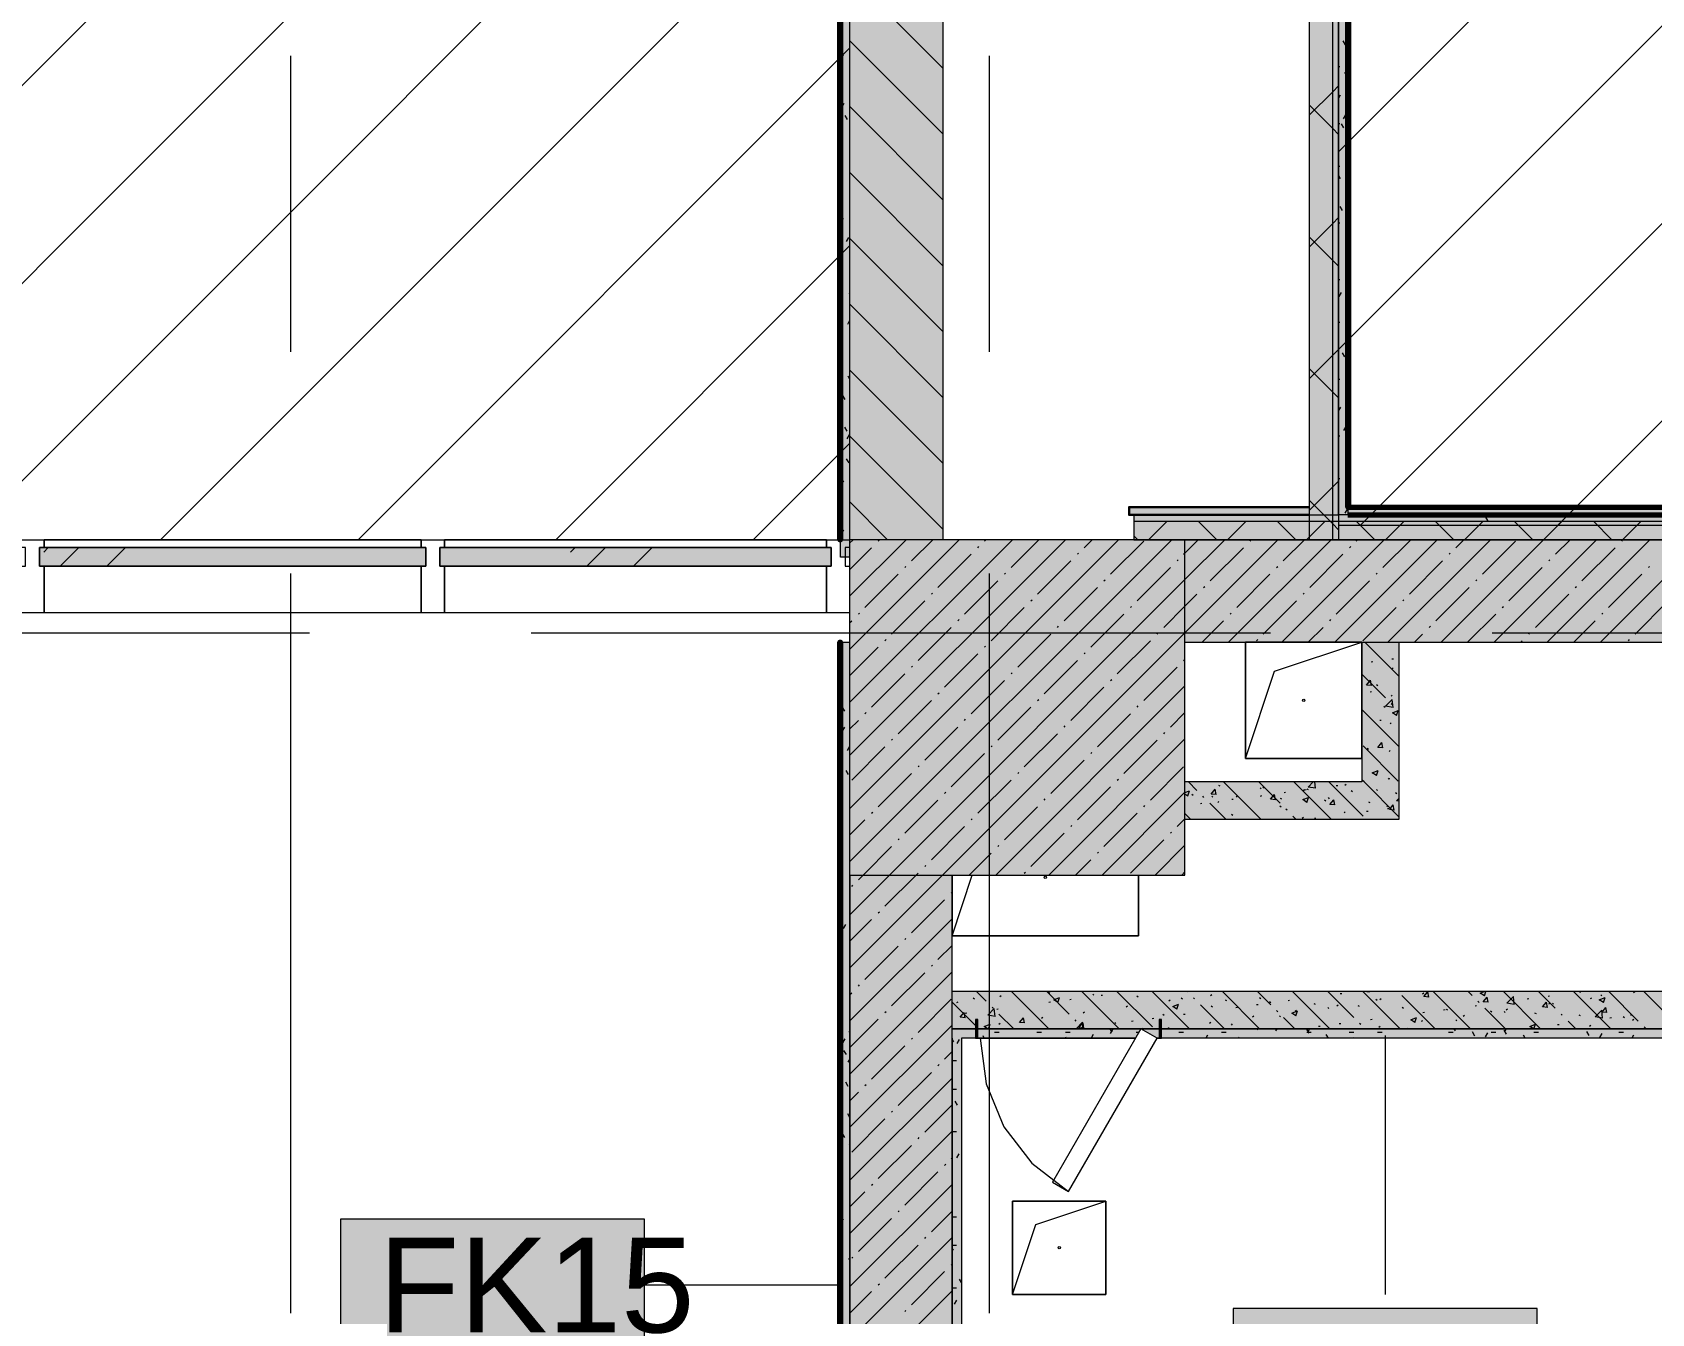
# Model space of a CAD drawing. Header units: millimetres. Extents: x -3817 to 677485, y -22715 to 103890.
# Drawn here: x 339248 to 342725, y 15458 to 18208 of the extents above; entities that cross this region are included whole.
import ezdxf

# ---------------------------------------------------------------- set-up
doc = ezdxf.new("R2010")
doc.units = ezdxf.units.MM
doc.layers.add('PDF _Геометрия', color=7, linetype='Continuous', true_color=0x1d1d1d)
doc.layers.add('PDF _Сплошная заливка', color=7, linetype='Continuous', true_color=0xffffff)
doc.layers.add('PDF _Текст', color=7, linetype='Continuous')
doc.styles.add('PDF GOST-Common', font='arial.ttf')

msp = doc.modelspace()

# ---------------------------------------------------------------- hatches: boundary and pattern name
at = {"layer": 'PDF _Сплошная заливка', "transparency": 33554559}
h = msp.add_hatch(color=256, dxfattribs=at)
h.paths.add_polyline_path([(341203.1, 17119), (341203.1, 19649), (341003.1, 19649), (341003.1, 17119)], flags=0)
h.paths.add_polyline_path([(341003.1, 20489), (341203.1, 20489), (341203.1, 23399), (341003.1, 23399)], flags=0)
h.paths.add_polyline_path([(341003.1, 24239), (341203.1, 24239), (341203.1, 28219), (341003.1, 28219), (341003.1, 25757.6)], flags=0)
h = msp.add_hatch(color=256, dxfattribs=at)
h.paths.add_polyline_path([(341990.4, 17119), (342040.4, 17119), (342040.4, 18406.7), (341990.4, 18406.7), (341990.4, 17283.6)], flags=0)
h.paths.add_polyline_path([(342040.4, 19214.4), (342040.4, 20489), (341990.4, 20489), (341990.4, 19214.4)], flags=0)
h = msp.add_hatch(color=256, dxfattribs=at)
h.paths.add_polyline_path([(342040.4, 17119), (342052.9, 17119), (342052.9, 18406.7), (342040.4, 18406.7), (342040.4, 17283.6)], flags=0)
h.paths.add_polyline_path([(342052.9, 19214.4), (342052.9, 20489), (342040.4, 20489), (342040.4, 19214.4)], flags=0)
at = {"layer": 'PDF _Сплошная заливка', "true_color": 0xff8000, "transparency": 33554559}
h = msp.add_hatch(color=30, dxfattribs=at)
h.paths.add_polyline_path([(342072.9, 17172), (345362.1, 17172), (345362.1, 17189), (342072.9, 17189)], flags=0)
h.paths.add_polyline_path([(347478.6, 17172), (348342.9, 17172.5), (348342.9, 17188.5), (346033.1, 17187), (346033.1, 17172), (347436.7, 17172)], flags=0)
at = {"layer": 'PDF _Сплошная заливка', "true_color": 0xc0c0c0, "transparency": 33554559}
h = msp.add_hatch(color=9, dxfattribs=at)
h.paths.add_polyline_path([(346933.4, 17159), (347509.9, 17160.5), (347509.9, 17172), (346033.1, 17172), (346033.1, 17159), (346262.4, 17159)], flags=0)
h.paths.add_polyline_path([(342236.4, 17159), (345362.1, 17159), (345362.1, 17172), (341613.9, 17172), (341613.9, 17159)], flags=0)
at = {"layer": 'PDF _Сплошная заливка', "transparency": 33554559}
h = msp.add_hatch(color=256, dxfattribs=at)
h.paths.add_polyline_path([(348342.9, 17119), (348342.9, 17155.5), (347487.4, 17155.5), (347487.4, 17159), (346033.1, 17159), (346033.1, 17119), (348317.4, 17119)], flags=0)
h.paths.add_polyline_path([(341722.9, 17119), (345362.1, 17119), (345362.1, 17159), (341613.9, 17159), (341613.9, 17119)], flags=0)
h = msp.add_hatch(color=256, dxfattribs=at)
h.paths.add_polyline_path([(350786.8, 16899), (352242.9, 16899), (352242.9, 17119), (350786.8, 17119), (350786.8, 17048.2)], flags=0)
h.paths.add_polyline_path([(355922.9, 16899), (355922.9, 17119), (353702.9, 17119), (353702.9, 16899), (355656.5, 16899)], flags=0)
h.paths.add_polyline_path([(348342.9, 16899), (348342.9, 17119), (346003.1, 17119), (346003.1, 16899), (348275.4, 16899)], flags=0)
h.paths.add_polyline_path([(344102.9, 16899), (345403.1, 16899), (345403.1, 17119), (341722.9, 17119), (341722.9, 16899), (343162.9, 16899)], flags=0)
for points in [[(340894.3, 17062), (340963.1, 17062), (340963.1, 17102), (340122.9, 17102), (340122.9, 17062)], [(340983.1, 12798), (341003.1, 12799), (341002.9, 16899), (340983.1, 16899), (340983.1, 12799)], [(341003.1, 13319), (341222.9, 13319), (341222.9, 16399), (341002.9, 16399), (341002.9, 13319)], [(341272.9, 16069), (341272.9, 16089), (341277.9, 16089), (341277.9, 16069), (341667.9, 16069), (341667.9, 16089), (341672.9, 16089), (341672.9, 16069), (342962.9, 16069), (342962.9, 16149), (341222.9, 16149), (341222.9, 16069)], [(341222.9, 13319), (341242.9, 13319), (341242.9, 16049), (341222.9, 16049), (341222.9, 13517.4)]]:
    msp.add_hatch(color=256, dxfattribs=at).paths.add_polyline_path(points)
h = msp.add_hatch(color=256, dxfattribs=at)
h.paths.add_polyline_path([(342931.9, 16049), (342942.9, 16049), (342942.9, 16069), (341672.9, 16069), (341672.9, 16049), (342236.4, 16049)], flags=0)
h.paths.add_polyline_path([(341628.3, 16069), (341277.9, 16069), (341277.9, 16049), (341616.7, 16049), (341619.2, 16053.3)], flags=0)
h.paths.add_polyline_path([(341667.9, 16049), (341667.9, 16069), (341628.3, 16069), (341662.9, 16049)], flags=0)
h.paths.add_polyline_path([(341272.9, 16049), (341272.9, 16069), (341222.9, 16069), (341222.9, 16049), (341253.9, 16049)], flags=0)

# ---------------------------------------------------------------- linework, layer by layer
at = {"layer": 'PDF _Геометрия', "color": 8, "lineweight": 9, "true_color": 0x808080}
for points in [[(331952.9, 29069), (331952.9, 28419), (331352.9, 28419), (331352.9, 27689), (337022.9, 27689), (337022.9, 22669), (334072.9, 22669), (334072.9, 17119), (341003.1, 17119), (341003.1, 29069)], [(357882.9, 17150), (357882.9, 28419), (349202.9, 28419), (349202.9, 28819), (342052.9, 28819), (342052.9, 26599), (342052.9, 17150)]]:
    msp.add_lwpolyline(points, close=True, dxfattribs=at)
at = {"layer": 'PDF _Геометрия', "color": 9, "lineweight": 9, "true_color": 0xc0c0c0}
for points in [[(342052.9, 17951.8), (352520.1, 28419)], [(342052.9, 17527.5), (352944.4, 28419)], [(342099.6, 17150), (353368.6, 28419)], [(342523.9, 17150), (353792.9, 28419)], [(345362.1, 17119), (341613.9, 17119), (341613.9, 17172), (342052.9, 17172), (342052.9, 18406.7), (342052.9, 19214.4), (342052.9, 26192), (342052.9, 26605.5), (342072.9, 26605.5), (342072.9, 26192), (342072.9, 19214.4), (342072.9, 18406.7), (342072.9, 17189)], [(340883.1, 23399), (341002.9, 23399), (341002.9, 23379), (341002.9, 20509), (341002.9, 20489), (340882.9, 20489), (340882.9, 19649), (341002.9, 19649), (341002.9, 19629), (341002.9, 17081.5), (340982.9, 17081.5), (340982.9, 19629)], [(338250.3, 17119), (341003.1, 19871.9)], [(341203.1, 19649), (341203.1, 17119), (341003.1, 17119), (341003.1, 19649)], [(338674.5, 17119), (341003.1, 19447.6)], [(339098.8, 17119), (341003.1, 19023.4)], [(339523, 17119), (341003.1, 18599.1)], [(339947.3, 17119), (341003.1, 18174.8)], [(340371.6, 17119), (341003.1, 17750.6)], [(340795.8, 17119), (341003.1, 17326.3)], [(341612.9, 17119), (345362.1, 17119), (345403.1, 17119), (345403.1, 17172), (345403.1, 17119)], [(342072.9, 17172), (345362.1, 17172), (345403.1, 17172), (346002.9, 17172), (346033.1, 17172), (347509.9, 17172)], [(340983.1, 12799), (340983.1, 16899), (341002.9, 16899)], [(341722.9, 16519), (342182.9, 16519), (342182.9, 16599), (342182.9, 16899), (342962.9, 16899), (342962.9, 16149), (341222.9, 16149), (341222.9, 16399)], [(341722.9, 16899), (342102.9, 16899), (342102.9, 16599), (341722.9, 16599)], [(341002.9, 16509), (341002.9, 13316.8)], [(341003.1, 16399), (341003.1, 13319)], [(341272.9, 16049), (341616.7, 16049), (341253.9, 16049)], [(342931.9, 16049), (341662.9, 16049), (341672.9, 16049)]]:
    msp.add_lwpolyline(points, dxfattribs=at)
msp.add_lwpolyline([(341990.4, 19214.4), (341990.4, 20489), (342052.9, 20489), (341990.4, 20489), (341990.6, 24239), (342053.1, 24239), (342052.9, 20489), (342052.9, 19214.4), (342052.9, 18406.7), (342052.9, 17119), (341990.4, 17119), (341990.4, 18406.7)], close=True, dxfattribs=at)
at = {"layer": 'PDF _Геометрия', "color": 7, "lineweight": 9}
for points in [[(342040.4, 17119), (342040.4, 18406.7), (342040.4, 19214.4), (342040.4, 20489)], [(341613.9, 17159), (345362.1, 17159)], [(342072.9, 17172), (342052.9, 17172)], [(340082.9, 17119), (339272.9, 17119)], [(340953.1, 17119), (340132.9, 17119)], [(339272.3, 17092.5), (339281.8, 17102)], [(339307.5, 17062), (339347.5, 17102)], [(339407.5, 17062), (339447.5, 17102)], [(340403.7, 17092.5), (340413.2, 17102)], [(340438.8, 17062), (340478.8, 17102)], [(340538.8, 17062), (340578.8, 17102)], [(340082.9, 16962), (339272.9, 16962)], [(340953.1, 16962), (340132.9, 16962)], [(341852.9, 16649), (341915.4, 16836.5), (342102.9, 16899), (342182.9, 16899)], [(341222.9, 16269), (341266.2, 16399)], [(341222.9, 16049), (341222.9, 13319), (341222.9, 16049), (341222.9, 16069), (341272.9, 16069), (341222.9, 16069), (341222.9, 16149)], [(342962.9, 13039), (342962.9, 16069), (342942.9, 16069), (341672.9, 16069), (342942.9, 16069)], [(341253.9, 16049), (341242.9, 16049), (341242.9, 13339)], [(342152.7, 16054.5), (342152.7, 15498.7)], [(341352.9, 15499), (341402.9, 15649), (341552.9, 15699)], [(340981.7, 15518.9), (340562.6, 15518.9)]]:
    msp.add_lwpolyline(points, dxfattribs=at)
at = {"layer": 'PDF _Геометрия', "color": 231, "lineweight": 70, "true_color": 0xff80c0}
for points in [[(340982.9, 19629), (340982.9, 19628), (340862.9, 19628), (340862.9, 19629), (340982.9, 19629), (340982.9, 17119), (340981.9, 17119), (340981.9, 19629)], [(342073.9, 18406.7), (342073.9, 17189), (342072.9, 17189), (342072.9, 18406.7)]]:
    msp.add_lwpolyline(points, dxfattribs=at)
at = {"layer": 'PDF _Геометрия', "lineweight": 9}
for points in [[(341203.1, 18131.5), (341003.1, 18331.5)], [(341203.1, 17990.1), (341003.1, 18190.1)], [(341203.1, 17848.7), (341003.1, 18048.7)], [(341203.1, 17707.2), (341003.1, 17907.2)], [(341203.1, 17565.8), (341003.1, 17765.8)], [(341203.1, 17424.4), (341003.1, 17624.4)], [(341203.1, 17283), (341003.1, 17483)], [(341203.1, 17141.5), (341003.1, 17341.5)], [(341084.3, 17119), (341003.1, 17200.1)], [(341684.4, 17159), (341644.4, 17119)], [(341791.4, 17119), (341751.4, 17159)], [(341854.1, 17159), (341814.1, 17119)], [(341961.1, 17119), (341921.1, 17159)], [(342023.8, 17159), (341983.8, 17119)], [(342130.8, 17119), (342090.8, 17159)], [(342193.5, 17159), (342153.5, 17119)], [(342300.5, 17119), (342260.5, 17159)], [(342272.9, 16899), (342492.9, 17119), (342532.9, 17159)], [(342363.2, 17159), (342323.2, 17119)], [(342470.2, 17119), (342430.2, 17159)], [(342639.9, 17119), (342599.9, 17159)], [(342702.6, 17159), (342662.6, 17119)], [(341002.9, 16313.3), (341088.6, 16399), (341722.9, 17033.3), (341808.6, 17119)], [(341002.9, 16199.2), (341202.6, 16399), (341722.9, 16919.3), (341922.6, 17119)], [(341002.9, 17111.6), (341010.3, 17119)], [(341002.9, 16997.6), (341124.3, 17119)], [(341002.9, 16883.5), (341238.4, 17119)], [(341002.9, 16769.5), (341352.4, 17119)], [(341002.9, 16655.4), (341466.4, 17119)], [(341002.9, 16541.4), (341580.5, 17119)], [(341002.9, 16427.3), (341694.5, 17119)], [(341064.3, 17116.1), (341066.7, 17118.4)], [(341135.6, 17073.3), (341181.3, 17119)], [(341292.4, 17116.1), (341295.4, 17119)], [(341349.5, 17059), (341409.4, 17119)], [(341506.3, 17101.8), (341523.5, 17119)], [(341563.3, 17044.8), (341634.6, 17116.1)], [(341621.7, 17119), (341613.9, 17126.8)], [(341720.1, 17087.6), (341722.9, 17090.3), (341751.6, 17119)], [(341816.7, 16899), (342036.7, 17119)], [(341862.7, 17116.1), (341865.1, 17118.4)], [(341930.7, 16899), (342150.7, 17119)], [(341934, 17073.3), (341979.7, 17119)], [(342044.8, 16899), (342264.8, 17119)], [(342090.8, 17116.1), (342093.7, 17119)], [(342147.8, 17059), (342207.8, 17119)], [(342158.8, 16899), (342378.8, 17119)], [(342304.6, 17101.8), (342321.8, 17119)], [(342361.6, 17044.8), (342432.9, 17116.1)], [(342386.9, 16899), (342606.9, 17119)], [(342501, 16899), (342721, 17119)], [(342518.5, 17087.6), (342549.9, 17119)], [(342615, 16899), (342835, 17119)], [(342661, 17116.1), (342663.4, 17118.4)], [(341002.9, 17054.6), (341050.1, 17101.8)], [(341192.6, 17016.3), (341263.9, 17087.6)], [(341278.2, 17101.8), (341280.6, 17104.2)], [(341406.5, 17002), (341477.8, 17073.3)], [(341492, 17087.6), (341494.4, 17089.9)], [(341705.9, 17073.3), (341708.2, 17075.7)], [(341777.1, 17030.5), (341848.4, 17101.8)], [(341991, 17016.3), (342062.3, 17087.6)], [(342076.5, 17101.8), (342078.9, 17104.2)], [(342204.8, 17002), (342276.1, 17073.3)], [(342290.4, 17087.6), (342292.7, 17089.9)], [(342504.2, 17073.3), (342506.6, 17075.7)], [(342575.5, 17030.5), (342646.8, 17101.8)], [(341035.8, 16973.5), (341107.1, 17044.8)], [(341121.4, 17059), (341123.7, 17061.4)], [(341335.2, 17044.8), (341337.6, 17047.2)], [(341620.3, 16987.8), (341691.6, 17059)], [(341834.2, 16973.5), (341905.5, 17044.8)], [(341919.7, 17059), (341922.1, 17061.4)], [(342133.6, 17044.8), (342135.9, 17047.2)], [(342418.7, 16987.8), (342490, 17059)], [(342632.5, 16973.5), (342703.8, 17044.8)], [(342718.1, 17059), (342720.4, 17061.4)], [(341178.4, 17002), (341180.8, 17004.4)], [(341249.7, 16959.2), (341321, 17030.5)], [(341463.5, 16945), (341534.8, 17016.3)], [(341549, 17030.5), (341551.4, 17032.9)], [(341762.9, 17016.3), (341765.3, 17018.6)], [(341976.7, 17002), (341979.1, 17004.4)], [(342048, 16959.2), (342119.3, 17030.5)], [(342261.9, 16945), (342333.1, 17016.3)], [(342347.4, 17030.5), (342349.8, 17032.9)], [(342561.2, 17016.3), (342563.6, 17018.6)], [(341092.9, 16916.5), (341164.1, 16987.8)], [(341306.7, 16902.2), (341378, 16973.5)], [(341392.2, 16987.8), (341394.6, 16990.1)], [(341606.1, 16973.5), (341608.4, 16975.9)], [(341677.4, 16930.7), (341722.9, 16976.3), (341748.6, 17002)], [(341891.2, 16916.5), (341962.5, 16987.8)], [(342105, 16902.2), (342176.3, 16973.5)], [(342190.6, 16987.8), (342192.9, 16990.1)], [(342404.4, 16973.5), (342406.8, 16975.9)], [(342475.7, 16930.7), (342547, 17002)], [(342689.5, 16916.5), (342760.8, 16987.8)], [(341002.9, 16940.6), (341007.3, 16945)], [(341021.6, 16959.2), (341023.9, 16961.6)], [(341235.4, 16945), (341237.8, 16947.4)], [(341520.5, 16888), (341591.8, 16959.2)], [(341759.7, 16899), (341805.7, 16945)], [(341819.9, 16959.2), (341822.3, 16961.6)], [(342033.8, 16945), (342036.1, 16947.4)], [(342329.9, 16899), (342390.2, 16959.2)], [(342558, 16899), (342604, 16945)], [(342618.3, 16959.2), (342620.6, 16961.6)], [(341078.6, 16902.2), (341081, 16904.6)], [(341149.9, 16859.5), (341221.2, 16930.7)], [(341363.7, 16845.2), (341435, 16916.5)], [(341449.3, 16930.7), (341451.6, 16933.1)], [(341577.6, 16830.9), (341648.8, 16902.2)], [(341663.1, 16916.5), (341665.5, 16918.9)], [(341876.9, 16902.2), (341879.3, 16904.6)], [(341987.8, 16899), (342019.5, 16930.7)], [(342215.9, 16899), (342233.3, 16916.5)], [(342247.6, 16930.7), (342250, 16933.1)], [(342444, 16899), (342447.2, 16902.2)], [(342461.4, 16916.5), (342463.8, 16918.9)], [(342675.3, 16902.2), (342677.7, 16904.6)], [(341002.9, 16826.5), (341064.3, 16888)], [(341206.9, 16802.4), (341278.2, 16873.7)], [(341292.4, 16888), (341294.8, 16890.3)], [(341506.3, 16873.7), (341508.7, 16876.1)], [(341050.1, 16759.7), (341121.4, 16830.9)], [(341135.6, 16845.2), (341138, 16847.6)], [(341349.5, 16830.9), (341351.8, 16833.3)], [(341420.7, 16788.2), (341492, 16859.5)], [(341634.6, 16773.9), (341705.9, 16845.2)], [(341720.1, 16859.5), (341722.5, 16861.8)], [(341263.9, 16745.4), (341335.2, 16816.7)], [(341316.7, 16399), (341722.9, 16805.2)], [(341477.8, 16731.2), (341549, 16802.4)], [(341563.3, 16816.7), (341565.7, 16819.1)], [(341107.1, 16702.6), (341178.4, 16773.9)], [(341192.6, 16788.2), (341195, 16790.5)], [(341406.5, 16773.9), (341408.9, 16776.3)], [(341620.3, 16759.7), (341622.7, 16762)], [(341002.9, 16712.5), (341021.6, 16731.2)], [(341035.8, 16745.4), (341038.2, 16747.8)], [(341249.7, 16731.2), (341252, 16733.5)], [(341321, 16688.4), (341392.2, 16759.7)], [(341534.8, 16674.1), (341606.1, 16745.4)], [(341691.6, 16716.9), (341722.9, 16748.2)], [(341092.9, 16688.4), (341095.2, 16690.8)], [(341164.1, 16645.6), (341235.4, 16716.9)], [(341378, 16631.4), (341449.3, 16702.6)], [(341430.7, 16399), (341722.9, 16691.2)], [(341463.5, 16716.9), (341465.9, 16719.3)], [(341677.4, 16702.6), (341679.7, 16705)], [(341007.3, 16602.8), (341078.6, 16674.1)], [(341221.2, 16588.6), (341292.4, 16659.9)], [(341306.7, 16674.1), (341309.1, 16676.5)], [(341520.5, 16659.9), (341522.9, 16662.2)], [(341591.8, 16617.1), (341663.1, 16688.4)], [(341149.9, 16631.4), (341152.2, 16633.7)], [(341435, 16574.3), (341506.3, 16645.6)], [(341648.8, 16560.1), (341720.1, 16631.4)], [(341064.3, 16545.8), (341135.6, 16617.1)], [(341278.2, 16531.6), (341349.5, 16602.8)], [(341363.7, 16617.1), (341366.1, 16619.5)], [(341492, 16517.3), (341563.3, 16588.6)], [(341577.6, 16602.8), (341579.9, 16605.2)], [(341121.4, 16488.8), (341192.6, 16560.1)], [(341206.9, 16574.3), (341209.3, 16576.7)], [(341420.7, 16560.1), (341423.1, 16562.4)], [(341544.8, 16399), (341722.9, 16577.1)], [(341002.9, 16484.4), (341035.8, 16517.3)], [(341050.1, 16531.6), (341052.5, 16533.9)], [(341263.9, 16517.3), (341266.3, 16519.7)], [(341335.2, 16474.5), (341406.5, 16545.8)], [(341549, 16460.3), (341620.3, 16531.6)], [(341634.6, 16545.8), (341637, 16548.2)], [(341705.9, 16503.1), (341722.9, 16520.1)], [(341178.4, 16431.8), (341249.7, 16503.1)], [(341392.2, 16417.5), (341463.5, 16488.8)], [(341477.8, 16503.1), (341480.1, 16505.4)], [(341691.6, 16488.8), (341694, 16491.2)], [(341021.6, 16389), (341031.6, 16399), (341092.9, 16460.3)], [(341107.1, 16474.5), (341109.5, 16476.9)], [(341321, 16460.3), (341323.3, 16462.7)], [(341534.8, 16446), (341537.2, 16448.4)], [(341606.1, 16403.3), (341677.4, 16474.5)], [(341658.8, 16399), (341722.9, 16463.1)], [(341164.1, 16417.5), (341166.5, 16419.9)], [(341259.7, 16399), (341306.7, 16446)], [(341487.8, 16399), (341520.5, 16431.8)], [(341078.6, 16332), (341145.6, 16399), (341149.9, 16403.3)], [(341378, 16403.3), (341380.3, 16405.6)], [(341715.9, 16399), (341722.9, 16406)], [(341007.3, 16374.7), (341009.7, 16377.1)], [(341135.6, 16275), (341206.9, 16346.2)], [(341221.2, 16360.5), (341222.9, 16362.2)], [(341064.3, 16317.7), (341066.7, 16320.1)], [(341002.9, 16085.2), (341222.9, 16305.2)], [(341002.9, 16256.3), (341050.1, 16303.5)], [(341035.8, 16175.2), (341107.1, 16246.4)], [(341121.4, 16260.7), (341123.7, 16263.1)], [(341192.6, 16217.9), (341222.9, 16248.2)], [(341178.4, 16203.7), (341180.8, 16206)], [(341002.9, 15971.2), (341222.9, 16191.2)], [(341092.9, 16118.1), (341164.1, 16189.4)], [(341002.9, 16142.2), (341007.3, 16146.6)], [(341021.6, 16160.9), (341023.9, 16163.3)], [(341078.6, 16103.9), (341081, 16106.3)], [(341149.9, 16061.1), (341221.2, 16132.4)], [(341002.9, 16028.2), (341064.3, 16089.6)], [(341002.9, 15857.1), (341222.9, 16077.1)], [(341050.1, 15961.3), (341121.4, 16032.6)], [(341135.6, 16046.9), (341138, 16049.2)], [(341206.9, 16004.1), (341222.9, 16020.1)], [(341002.9, 15743.1), (341222.9, 15963.1)], [(341107.1, 15904.3), (341178.4, 15975.6)], [(341192.6, 15989.8), (341195, 15992.2)], [(341002.9, 15914.1), (341021.6, 15932.8)], [(341035.8, 15947.1), (341038.2, 15949.4)], [(341092.9, 15890), (341095.2, 15892.4)], [(341164.1, 15847.3), (341222.9, 15906)], [(341007.3, 15804.5), (341078.6, 15875.8)], [(341002.9, 15629), (341222.9, 15849)], [(341149.9, 15833), (341152.2, 15835.4)], [(341064.3, 15747.5), (341135.6, 15818.8)], [(341221.2, 15790.2), (341222.9, 15792)], [(341121.4, 15690.5), (341192.6, 15761.7)], [(341206.9, 15776), (341209.3, 15778.4)], [(341002.9, 15515), (341222.9, 15735)], [(341002.9, 15686), (341035.8, 15719)], [(341050.1, 15733.2), (341052.5, 15735.6)], [(341021.6, 15590.7), (341092.9, 15661.9)], [(341107.1, 15676.2), (341109.5, 15678.6)], [(341178.4, 15633.4), (341222.9, 15677.9)], [(341002.9, 15400.9), (341222.9, 15620.9)], [(341164.1, 15619.2), (341166.5, 15621.5)], [(341007.3, 15576.4), (341009.7, 15578.8)], [(341078.6, 15533.6), (341149.9, 15604.9)], [(341135.6, 15476.6), (341206.9, 15547.9)], [(341221.2, 15562.1), (341222.9, 15563.9)], [(341064.3, 15519.4), (341066.7, 15521.7)], [(341002.9, 15286.9), (341222.9, 15506.9)], [(341002.9, 15457.9), (341050.1, 15505.1)], [(341121.4, 15462.4), (341123.7, 15464.7)]]:
    msp.add_lwpolyline(points, dxfattribs=at)
at = {"layer": 'PDF _Геометрия', "color": 253, "lineweight": 9, "true_color": 0x9b9b9b}
for points in [[(342067.4, 18180.9), (342062.4, 18189.6)], [(340983.1, 18164.7), (340982.9, 18164.3)], [(340990, 18157.2), (340985, 18165.9)], [(340982.9, 18134.4), (340988.5, 18134.4)], [(342052.9, 18134.4), (342055.3, 18134.4)], [(342071.5, 18112.8), (342066.4, 18121.5)], [(340990.2, 18055), (340985.2, 18046.3)], [(342056.4, 18073), (342052.9, 18066.8)], [(342072.9, 18049.4), (342070.5, 18053.5)], [(340998.2, 18021.1), (340993.2, 18029.8)], [(342052.9, 18012.4), (342055.3, 18012.4)], [(342064.4, 18003.2), (342059.4, 18011.9)], [(342067.6, 18031.3), (342062.6, 18022.6)], [(340982.9, 17951.5), (340988.5, 17951.5)], [(342053.2, 17961.5), (342052.9, 17962.1)], [(342052.9, 17921), (342055.3, 17921)], [(340982.9, 17890.5), (340988.5, 17890.5)], [(342057.3, 17893.5), (342052.9, 17901.2)], [(340984, 17801.8), (340982.9, 17803.7)], [(340989.1, 17809.3), (340984.1, 17800.6)], [(342061.4, 17825.5), (342056.4, 17834.2)], [(340982.9, 17799.1), (340988.5, 17799.1)], [(342052.9, 17799.1), (342055.3, 17799.1)], [(341000.3, 17767.7), (340995.2, 17758.9)], [(342052.9, 17677.2), (342055.3, 17677.2)], [(341002.9, 17650.3), (341002.3, 17649.3)], [(341002.9, 17647.2), (341002.4, 17648)], [(342058.3, 17649.5), (342053.3, 17640.8)], [(340982.9, 17616.2), (340988.5, 17616.2)], [(341002.9, 17589.3), (340998.2, 17581.2)], [(342052.9, 17585.7), (342055.3, 17585.7)], [(340982.9, 17555.2), (340988.5, 17555.2)], [(342066.6, 17511.7), (342061.6, 17520.4)], [(340982.9, 17463.8), (340988.5, 17463.8)], [(341002.9, 17464.3), (340999.4, 17470.3)], [(342052.9, 17463.8), (342055.3, 17463.8)], [(340993.3, 17420), (340988.3, 17428.7)], [(342057.2, 17403.8), (342052.9, 17396.3)], [(340997.4, 17351.9), (340992.3, 17360.6)], [(342068.4, 17362.2), (342063.4, 17353.4)], [(342072.9, 17378.8), (342069.7, 17384.3)], [(341002.2, 17344.2), (340997.1, 17335.5)], [(342052.9, 17341.9), (342055.3, 17341.9)], [(341001.5, 17283.9), (340996.4, 17292.6)], [(340982.9, 17280.9), (340988.5, 17280.9)], [(340990.3, 17242.3), (340985.3, 17251)], [(342052.9, 17250.4), (342055.3, 17250.4)], [(342072.9, 17248), (342070.4, 17243.8)], [(340982.9, 17220), (340988.5, 17220)], [(342071.4, 17184.5), (342066.3, 17175.7)], [(340983.2, 17132.6), (340982.9, 17133.2)], [(340982.9, 17128.5), (340988.5, 17128.5)], [(340989.9, 17140.1), (340984.9, 17131.4)], [(340983.1, 16884.7), (340988.5, 16884.7)], [(340983.1, 16793.2), (340988.5, 16793.2)], [(340992.5, 16750.8), (340987.5, 16759.5)], [(340991.8, 16716.7), (340986.8, 16708)], [(341002.9, 16674.9), (340997.9, 16666.3)], [(341000.7, 16614.7), (340995.6, 16623.4)], [(340983.1, 16610.4), (340988.5, 16610.4)], [(340983.1, 16549.4), (340988.5, 16549.4)], [(340983.1, 16458), (340988.5, 16458)], [(340986.6, 16402.9), (340983.1, 16396.9)], [(340986.5, 16395.4), (340983.1, 16401.2)], [(340983.1, 16275.1), (340988.5, 16275.1)], [(340993.7, 16293.3), (340988.7, 16284.5)], [(340983.1, 16214.1), (340988.5, 16214.1)], [(340983.1, 16122.7), (340988.5, 16122.7)], [(341566.4, 16061.5), (341562.1, 16069)], [(341567.4, 16067.6), (341562.3, 16058.9)], [(341880.2, 16066.7), (341878.9, 16069)], [(341920.1, 16069), (341917.7, 16064.9)], [(341989.9, 16059.6), (341984.8, 16068.3)], [(341990.5, 16069), (341985.8, 16060.8)], [(342125.9, 16067.8), (342125.2, 16069)], [(342303.6, 16064.8), (342301.2, 16069)], [(342413.3, 16057.7), (342408.3, 16066.4)], [(342412.8, 16069), (342409.2, 16062.7)], [(340992.6, 16047.5), (340987.6, 16038.8)], [(341003.1, 16061.8), (341001.9, 16063.9)], [(341226.3, 16041.1), (341222.9, 16046.9)], [(341238.4, 16046.4), (341233.3, 16037.7)], [(341292.1, 16049), (341289.3, 16053.9)], [(341313.7, 16061.7), (341323.8, 16061.7)], [(341405.1, 16061.7), (341415.2, 16061.7)], [(341466.1, 16061.7), (341476.1, 16061.7)], [(341468.1, 16049), (341467, 16050.9)], [(341525.7, 16056.5), (341521.4, 16049)], [(341618.5, 16061.7), (341624, 16061.7)], [(341709.9, 16061.7), (341720, 16061.7)], [(341771.5, 16055.4), (341767.8, 16049)], [(341801.4, 16061.7), (341811.4, 16061.7)], [(341839.5, 16051.3), (341838.2, 16049)], [(341984.3, 16061.7), (341994.3, 16061.7)], [(342031.2, 16049), (342026.5, 16057.1)], [(342075.7, 16061.7), (342085.8, 16061.7)], [(342085.2, 16050.2), (342084.5, 16049)], [(342136.7, 16061.7), (342146.7, 16061.7)], [(342289.1, 16061.7), (342299.1, 16061.7)], [(342345.3, 16053.6), (342340.3, 16062.3)], [(342372.6, 16060.3), (342367.6, 16051.6)], [(342380.5, 16061.7), (342390.6, 16061.7)], [(342453.5, 16049), (342449.9, 16055.3)], [(342471.9, 16061.7), (342482, 16061.7)], [(342591, 16054.7), (342586, 16063.4)], [(342618.3, 16059.2), (342613.3, 16050.5)], [(342654.8, 16061.7), (342664.9, 16061.7)], [(342686.4, 16055.1), (342682.8, 16049)], [(340995.8, 16013.6), (340990.7, 16022.3)], [(341003.1, 16004.8), (340998.7, 15997.2)], [(341222.9, 16000.8), (341232.3, 16000.8)], [(340983.1, 15939.8), (340988.5, 15939.8)], [(340999.9, 15945.5), (340994.8, 15954.3)], [(341222.9, 15939.8), (341232.3, 15939.8)], [(341234.4, 15905), (341229.4, 15913.7)], [(340983.1, 15878.8), (340988.5, 15878.8)], [(341003.1, 15878.9), (340998.9, 15886.2)], [(340992.8, 15835.9), (340987.8, 15844.6)], [(341003.1, 15821.9), (341001.7, 15819.5)], [(341222.9, 15848.4), (341232.3, 15848.4)], [(340983.1, 15787.4), (340988.5, 15787.4)], [(341237.3, 15800.7), (341232.2, 15792)], [(340985.7, 15726.2), (340983.1, 15730.7)], [(340983.4, 15665.7), (340983.1, 15665.4)], [(340989.8, 15658.2), (340984.8, 15666.9)], [(341222.9, 15665.5), (341232.3, 15665.5)], [(340983.1, 15604.5), (340988.5, 15604.5)], [(341003.1, 15578.1), (341000.6, 15573.7)], [(341222.9, 15604.5), (341232.3, 15604.5)], [(341225, 15596.6), (341222.9, 15592.9)], [(340983.1, 15543.6), (340988.5, 15543.6)], [(341222.9, 15513.1), (341232.3, 15513.1)], [(341242.9, 15524.6), (341238.7, 15531.9)], [(341232.1, 15486.9), (341227, 15478.2)], [(341242.9, 15463.6), (341242.8, 15463.9)]]:
    msp.add_lwpolyline(points, dxfattribs=at)
at = {"layer": 'PDF _Геометрия', "color": 253, "lineweight": 9, "true_color": 0xaaaaaa}
for points in [[(339802.9, 17522.4), (339802.9, 18157.4)], [(341302.9, 17522.4), (341302.9, 18157.4)], [(339802.9, 15458.7), (339802.9, 17046.2)], [(341302.9, 15458.7), (341302.9, 17046.2)], [(339207.9, 16919), (339842.9, 16919)], [(340319.1, 16919), (341906.6, 16919)], [(342382.9, 16919), (343017.9, 16919)], [(341282.9, 16049), (341295.8, 15950.7), (341333.8, 15859), (341394.2, 15780.3), (341472.9, 15719.9)]]:
    msp.add_lwpolyline(points, dxfattribs=at)
at = {"layer": 'PDF _Геометрия', "color": 6, "lineweight": 9, "true_color": 0xff1dff}
for points in [[(341990.4, 18030.7), (342040.4, 18080.7), (342052.9, 18093.2)], [(342052.9, 17988.9), (342040.4, 18001.4), (341990.4, 18051.4)], [(341990.4, 17747.9), (342040.4, 17797.9), (342052.9, 17810.4)], [(342052.9, 17706), (342040.4, 17718.5), (341990.4, 17768.5)], [(341990.4, 17465), (342040.4, 17515), (342052.9, 17527.5)], [(342052.9, 17423.2), (342040.4, 17435.7), (341990.4, 17485.7)], [(341990.4, 17182.2), (342040.4, 17232.2), (342052.9, 17244.7)], [(342052.9, 17140.3), (342040.4, 17152.8), (341990.4, 17202.8)]]:
    msp.add_lwpolyline(points, dxfattribs=at)
at = {"layer": 'PDF _Геометрия', "color": 30, "lineweight": 30, "true_color": 0xff8000}
msp.add_lwpolyline([(341990.4, 17172), (341602.9, 17172), (341602.9, 17189), (341990.4, 17189)], dxfattribs=at)
at = {"layer": 'PDF _Геометрия', "color": 30, "lineweight": 70, "true_color": 0xff8000}
for points in [[(342072.9, 17189), (345362.1, 17189)], [(342072.9, 17172), (345362.1, 17172)]]:
    msp.add_lwpolyline(points, dxfattribs=at)
at = {"layer": 'PDF _Геометрия', "color": 30, "lineweight": 9, "true_color": 0xff8000}
msp.add_lwpolyline([(342072.9, 17189), (342072.9, 17172)], dxfattribs=at)
at = {"layer": 'PDF _Геометрия', "color": 250, "lineweight": 9, "true_color": 0x3c3c3c}
msp.add_lwpolyline([(342374, 17159), (342366.4, 17172)], dxfattribs=at)
at = {"layer": 'PDF _Геометрия', "color": 7, "lineweight": 20}
for points in [[(339272.9, 17102), (339262.9, 17102), (339262.9, 17062), (339272.9, 17062), (339272.9, 16962), (339222.9, 16962), (339222.9, 17062), (339232.9, 17062), (339232.9, 17102), (339222.9, 17102), (339222.9, 17119), (339272.9, 17119)], [(340132.9, 17102), (340122.9, 17102), (340122.9, 17062), (340132.9, 17062), (340132.9, 16962), (340082.9, 16962), (340082.9, 17062), (340092.9, 17062), (340092.9, 17102), (340082.9, 17102), (340082.9, 17119), (340132.9, 17119)], [(339262.9, 17102), (340092.9, 17102), (340092.9, 17062), (339262.9, 17062)], [(340122.9, 17102), (340963.1, 17102), (340963.1, 17062), (340122.9, 17062)]]:
    msp.add_lwpolyline(points, close=True, dxfattribs=at)
at = {"layer": 'PDF _Геометрия', "color": 7, "lineweight": 9}
for points in [[(339272.9, 17119), (340082.9, 17119), (340082.9, 17102), (339272.9, 17102)], [(340132.9, 17119), (340953.1, 17119), (340953.1, 17102), (340132.9, 17102)], [(341722.9, 17119), (341002.9, 17119), (341002.9, 16399), (341722.9, 16399)], [(339272.9, 17062), (340082.9, 17062), (340082.9, 16962), (339272.9, 16962)], [(340132.9, 17062), (340953.1, 17062), (340953.1, 16962), (340132.9, 16962)], [(342102.9, 16899), (342102.9, 16649), (341852.9, 16649), (341852.9, 16899)], [(342102.9, 16899), (341852.9, 16899), (341852.9, 16649), (342102.9, 16649)], [(341622.9, 16399), (341622.9, 16269), (341222.9, 16269), (341222.9, 16399), (341222.9, 16269), (341622.9, 16269)], [(341277.9, 16069), (341667.9, 16069)], [(341552.9, 15699), (341552.9, 15499), (341352.9, 15499), (341352.9, 15699)], [(341552.9, 15699), (341352.9, 15699), (341352.9, 15499), (341552.9, 15499)], [(340562.6, 15660.8), (339909.5, 15660.8), (339909.5, 15360.8), (340562.6, 15360.8)], [(342479.3, 15468.6), (341826.2, 15468.6), (341826.2, 15168.6), (342479.3, 15168.6)]]:
    msp.add_lwpolyline(points, close=True, dxfattribs=at)
at = {"layer": 'PDF _Геометрия', "color": 7, "lineweight": 20}
for points in [[(341002.9, 16962), (340953.1, 16962), (340953.1, 17062), (340963.1, 17062), (340963.1, 17102), (340953.1, 17102), (340953.1, 17119), (341003.1, 17119)], [(341002.9, 17102), (340993.1, 17102), (340993.1, 17062), (341002.9, 17062)]]:
    msp.add_lwpolyline(points, dxfattribs=at)
at = {"layer": 'PDF _Геометрия', "color": 33, "lineweight": 70, "true_color": 0xd7a38a}
msp.add_lwpolyline([(340982.1, 12799), (340982.1, 16899), (340983.1, 16899), (340983.1, 12799)], dxfattribs=at)
at = {"layer": 'PDF _Геометрия', "color": 252, "lineweight": 9, "true_color": 0x878787}
for points in [[(342182.9, 16825.4), (342109.3, 16899)], [(342153.4, 16779.5), (342102.9, 16830.1)], [(342122.8, 16857), (342126.1, 16857.4)], [(342167.3, 16862.9), (342170.6, 16863.3)], [(342167.6, 16842.1), (342170.3, 16844.1)], [(342123.2, 16806), (342112.5, 16807), (342121.1, 16817.2)], [(342123.2, 16806), (342121.1, 16817.2)], [(342134.6, 16808.2), (342137.1, 16806)], [(342120.5, 16792.7), (342123.8, 16793.2)], [(342149.8, 16761.5), (342152.7, 16759.7)], [(342169.7, 16758.9), (342153.9, 16761.3), (342167.7, 16775.8)], [(342165.5, 16782.9), (342168.1, 16784.9)], [(342168.5, 16764.4), (342166, 16767)], [(342169.7, 16758.9), (342167.7, 16775.8)], [(342182.9, 16674.6), (342102.9, 16754.6)], [(342141.1, 16731.5), (342144.4, 16731.9)], [(342163.3, 16723.7), (342166, 16725.7)], [(342177.5, 16741.5), (342168.6, 16747.4), (342181.1, 16752.2)], [(342177.5, 16741.5), (342181.1, 16752.2)], [(342182.9, 16750.1), (342181.1, 16751.9)], [(342181.1, 16601), (342105.6, 16676.4)], [(342114.4, 16671.2), (342117.3, 16669.4)], [(342147.8, 16672.3), (342137.2, 16673.2), (342145.8, 16683.4)], [(342147.8, 16672.3), (342145.8, 16683.4)], [(342161.1, 16664.5), (342163.8, 16666.6)], [(342134.2, 16612.5), (342125.3, 16618.5), (342137.8, 16623.3)], [(342134.2, 16612.5), (342137.8, 16623.3)], [(341748.6, 16580.9), (341730.5, 16599)], [(341795.1, 16592.3), (341797.9, 16590.5)], [(341885.9, 16519), (341805.9, 16599)], [(341927.1, 16553.2), (341881.3, 16599)], [(341884.1, 16586.5), (341886.6, 16584.3)], [(341890, 16588.3), (341892.8, 16586.5)], [(342036.7, 16519), (341956.7, 16599)], [(342003.5, 16585.7), (341987.7, 16588.1), (341998.1, 16599)], [(342003.5, 16585.7), (342002, 16599)], [(342105.6, 16525.6), (342032.2, 16599)], [(342047.5, 16591.2), (342050.9, 16591.7)], [(342066.6, 16592), (342069.3, 16594)], [(342182.9, 16523.7), (342107.6, 16599), (342102.9, 16603.7)], [(342159, 16605.3), (342161.6, 16607.4)], [(342159.8, 16606), (342163.1, 16606.4)], [(341722.9, 16576.3), (341732.9, 16580.2)], [(341722.9, 16573.7), (341729.3, 16569.4)], [(341729.3, 16569.4), (341732.9, 16580.2)], [(341737.7, 16572.5), (341740.5, 16570.7)], [(341756.1, 16552.9), (341759.4, 16553.3)], [(341763.7, 16565.8), (341761.2, 16568.3)], [(341810.5, 16519), (341776.2, 16553.2)], [(341789.9, 16572), (341779.3, 16573), (341787.8, 16583.2)], [(341780.4, 16568.7), (341782.9, 16566.5)], [(341789.9, 16572), (341787.9, 16583.2)], [(341793.2, 16554.8), (341795.8, 16556.8)], [(341823.4, 16561.7), (341826.7, 16562.2)], [(341832.6, 16568.5), (341835.4, 16566.7)], [(341885.5, 16568.1), (341888.2, 16570.1)], [(341917.4, 16560.9), (341906.8, 16561.8), (341915.4, 16572)], [(341917.4, 16560.9), (341915.4, 16572)], [(341927.5, 16564.4), (341930.3, 16562.6)], [(341935.7, 16576.5), (341939, 16576.9)], [(341984.8, 16555.2), (341976, 16561.2), (341988.4, 16565.9)], [(341976.8, 16580.6), (341979.5, 16582.7)], [(341980.2, 16582.4), (341983.5, 16582.8)], [(341984.8, 16555.2), (341988.4, 16565.9)], [(341984.9, 16584.3), (341987.7, 16582.5)], [(342022.4, 16560.4), (342025.2, 16558.6)], [(342030.4, 16565.3), (342032.9, 16563)], [(342045, 16549.7), (342034.3, 16550.6), (342042.9, 16560.9)], [(342045, 16549.7), (342042.9, 16560.8)], [(342079.8, 16580.3), (342082.7, 16578.5)], [(342117.3, 16556.4), (342120.1, 16554.6)], [(342134.1, 16583.1), (342136.6, 16580.8)], [(342174.7, 16576.3), (342177.6, 16574.5)], [(342182.9, 16557.9), (342177.5, 16558.7), (342182.9, 16564.4)], [(341735, 16519), (341722.9, 16531.1)], [(341823, 16529.7), (341825.5, 16527.4)], [(341926.7, 16547.5), (341929.2, 16545.2)], [(341942.2, 16538.1), (341939.7, 16540.7)], [(341961.3, 16519), (341954.8, 16525.6)], [(341974.7, 16521.4), (341977.3, 16523.5)], [(342000.8, 16521.1), (342004.1, 16521.5)], [(342064.5, 16532.8), (342067.1, 16534.9)], [(342113.1, 16535.9), (342116.4, 16536.3)], [(342156.8, 16546.1), (342159.5, 16548.2)], [(342157.6, 16541.7), (342160.9, 16542.2)], [(342172.5, 16538.6), (342161.9, 16539.5), (342170.4, 16549.7)], [(342172.5, 16538.5), (342170.4, 16549.7)], [(341268.3, 16135.5), (341270.8, 16133.3)], [(341296, 16128.3), (341275.3, 16149)], [(341325.7, 16138.5), (341328.3, 16140.5)], [(341430.7, 16069), (341350.7, 16149)], [(341474.5, 16100.6), (341426.1, 16149)], [(341429.9, 16147.5), (341432.7, 16145.7)], [(341450.1, 16125.3), (341441.3, 16131.3), (341453.7, 16136)], [(341450.1, 16125.3), (341453.7, 16136)], [(341581.5, 16069), (341501.5, 16149)], [(341524.8, 16143.5), (341527.6, 16141.7)], [(341542.8, 16141), (341546.1, 16141.4)], [(341653, 16073), (341577.6, 16148.4)], [(341619.7, 16139.5), (341622.5, 16137.7)], [(341732.4, 16069), (341652.4, 16149)], [(341714.6, 16135.5), (341717.5, 16133.7)], [(341728.5, 16148.4), (341727.9, 16149)], [(341743.6, 16133.3), (341741, 16135.8)], [(341778, 16140.4), (341780.7, 16142.5)], [(341883.3, 16069), (341803.3, 16149)], [(341907, 16120.7), (341878.7, 16149)], [(341883.1, 16136.2), (341885.6, 16134)], [(342034.1, 16069), (341954.1, 16149)], [(342085.5, 16093.1), (342029.6, 16149)], [(342056.5, 16144.6), (342059.9, 16145.1)], [(342185, 16069), (342105, 16149)], [(342113.2, 16149), (342119, 16148.5)], [(342119, 16148.5), (342118.9, 16149)], [(342260.5, 16069), (342188.6, 16140.9)], [(342233, 16144.3), (342235.6, 16146.4)], [(342246.5, 16137.3), (342235.9, 16138.3), (342244.4, 16148.5)], [(342238.5, 16149), (342239.2, 16148.3)], [(342246.5, 16137.3), (342244.5, 16148.5)], [(342335.9, 16069), (342255.9, 16149)], [(342339.5, 16140.9), (342331.3, 16149)], [(342366.1, 16139.9), (342357.2, 16145.9), (342365.3, 16149)], [(342374, 16126.2), (342363.4, 16127.1), (342372, 16137.3)], [(342366.1, 16139.9), (342369.1, 16149)], [(342374, 16126.2), (342372, 16137.3)], [(342486.7, 16069), (342406.7, 16149)], [(342430.2, 16121.6), (342414.4, 16124), (342428.2, 16138.4)], [(342430.2, 16121.6), (342428.2, 16138.4)], [(342518, 16113.2), (342482.2, 16149)], [(342502.6, 16139.4), (342505.9, 16139.8)], [(342637.6, 16069), (342557.6, 16149)], [(342569.9, 16148.2), (342573.2, 16148.7)], [(342594.1, 16133.8), (342596.7, 16135.8)], [(342621.6, 16125.7), (342612.7, 16131.6), (342625.2, 16136.4)], [(342615.7, 16141.8), (342618.2, 16139.5)], [(342621.6, 16125.7), (342625.2, 16136.4)], [(342696.5, 16085.5), (342633.1, 16149)], [(342686.4, 16147.1), (342688.9, 16149)], [(342788.5, 16069), (342708.5, 16149)], [(341272.9, 16075.9), (341222.9, 16125.9)], [(341233.3, 16125.2), (341236, 16127.2)], [(341250.9, 16092.9), (341240.3, 16093.8), (341248.9, 16104)], [(341251, 16092.8), (341248.9, 16104)], [(341251.3, 16102.6), (341254.6, 16103)], [(341315.2, 16095.5), (341299.4, 16098), (341313.2, 16112.4)], [(341311.1, 16113.2), (341308.6, 16115.7)], [(341315.2, 16095.5), (341313.3, 16112.4)], [(341318.6, 16111.4), (341321.9, 16111.9)], [(341355.3, 16069), (341323.6, 16100.6)], [(341430.9, 16126.2), (341434.2, 16126.7)], [(341475.4, 16132.1), (341478.7, 16132.5)], [(341504.6, 16103.2), (341507.3, 16105.3)], [(341596.9, 16116.5), (341599.6, 16118.6)], [(341675.7, 16100.6), (341678.2, 16098.4)], [(341688.2, 16129.1), (341690.9, 16131.1)], [(341705.6, 16111.1), (341696.8, 16117), (341709.2, 16121.8)], [(341705.6, 16111), (341709.2, 16121.8)], [(341720.1, 16100.3), (341723.4, 16100.8)], [(341807.9, 16069), (341756.1, 16120.7)], [(341779.4, 16118.4), (341781.9, 16116.2)], [(341809.5, 16131.5), (341812.4, 16129.7)], [(341832.4, 16115.1), (341835.7, 16115.6)], [(341876.9, 16121), (341880.2, 16121.4)], [(341904.5, 16127.5), (341907.3, 16125.7)], [(341922.1, 16105.7), (341919.6, 16108.2)], [(341944.3, 16129.8), (341947.6, 16130.3)], [(341961.1, 16096.8), (341952.3, 16102.8), (341964.7, 16107.6)], [(341959.5, 16107.1), (341962.2, 16109.1)], [(341961.2, 16096.8), (341964.8, 16107.5)], [(341999.4, 16123.5), (342002.2, 16121.7)], [(342029.4, 16115), (342031.9, 16112.7)], [(342049.3, 16118.5), (342052, 16120.5)], [(342094.3, 16119.4), (342097.1, 16117.6)], [(342133.1, 16132.8), (342135.5, 16130.5)], [(342141.7, 16131.8), (342144.3, 16133.9)], [(342189.2, 16115.4), (342192, 16113.6)], [(342233.9, 16104), (342237.2, 16104.5)], [(342278.4, 16109.9), (342281.7, 16110.3)], [(342284.1, 16111.4), (342286.9, 16109.6)], [(342345.8, 16118.7), (342349.1, 16119.2)], [(342354.6, 16125.8), (342352.1, 16128.3)], [(342411.3, 16069), (342367.1, 16113.2)], [(342379, 16107.4), (342381.9, 16105.6)], [(342408.4, 16106.2), (342410.8, 16103.9)], [(342413, 16109.9), (342415.6, 16111.9)], [(342458.1, 16133.5), (342461.4, 16134)], [(342473.9, 16103.4), (342476.8, 16101.6)], [(342501.6, 16115), (342490.9, 16116), (342499.5, 16126.2)], [(342501.6, 16115), (342499.5, 16126.2)], [(342504.2, 16122.4), (342506.9, 16124.4)], [(342512, 16124), (342514.5, 16121.7)], [(342533.1, 16098.1), (342530.6, 16100.6)], [(342568.9, 16099.4), (342571.7, 16097.6)], [(342619.9, 16092.1), (342604.1, 16094.6), (342618, 16109)], [(342619.9, 16092.1), (342618, 16109)], [(342629.1, 16103.9), (342618.5, 16104.8), (342627, 16115)], [(342629.1, 16103.9), (342627, 16115)], [(342679.9, 16098.8), (342683.3, 16099.2)], [(341299.1, 16069), (341291.9, 16073.9), (341304.3, 16078.7)], [(341301.1, 16069), (341304.3, 16078.7)], [(341323.5, 16079.3), (341326.2, 16081.4)], [(341378.5, 16081.7), (341367.8, 16082.6), (341376.4, 16092.8)], [(341378.5, 16081.7), (341376.4, 16092.8)], [(341414.8, 16091.8), (341417.5, 16093.9)], [(341489.6, 16085.5), (341487.1, 16088.1)], [(341489.6, 16069), (341503, 16083)], [(341506, 16070.5), (341495.4, 16071.5), (341503.9, 16081.7)], [(341496, 16070.8), (341499.3, 16071.3)], [(341506.1, 16069), (341502.2, 16073)], [(341504.6, 16069), (341503, 16083)], [(341506, 16070.5), (341504, 16081.7)], [(341572, 16082.8), (341574.5, 16080.6)], [(341608.3, 16085.6), (341611.6, 16086.1)], [(341630.2, 16069), (341631.5, 16070.5)], [(341631.8, 16069), (341631.5, 16070.5)], [(341652.8, 16091.5), (341656.1, 16091.9)], [(341686.1, 16069.9), (341688.7, 16071.9)], [(341775.9, 16081.3), (341778.5, 16083.3)], [(341822, 16079.4), (341824.5, 16077.1)], [(341868.2, 16094.6), (341870.9, 16096.6)], [(341925.7, 16097.2), (341928.2, 16094.9)], [(341958.7, 16069), (341934.7, 16093.1)], [(342009.8, 16074.5), (342013.1, 16074.9)], [(342054.3, 16080.4), (342057.6, 16080.8)], [(342100.6, 16078), (342098.1, 16080.5)], [(342121.6, 16089.2), (342124.9, 16089.7)], [(342139.5, 16072.6), (342142.2, 16074.7)], [(342201, 16070.6), (342202.7, 16069)], [(342216.7, 16082.6), (342207.8, 16088.5), (342220.3, 16093.3)], [(342216.7, 16082.6), (342220.3, 16093.3)], [(342230.8, 16085.2), (342233.5, 16087.2)], [(342304.7, 16088.4), (342307.1, 16086.1)], [(342320.6, 16096.5), (342323.3, 16098.6)], [(342455.8, 16069.3), (342459.1, 16069.7)], [(342471.2, 16069), (342463.3, 16074.3), (342475.8, 16079.1)], [(342472.4, 16069), (342475.8, 16079.1)], [(342523.1, 16078.1), (342526.5, 16078.6)], [(342562.2, 16069), (342545.7, 16085.5)], [(342591.9, 16074.6), (342594.5, 16076.6)], [(342635.4, 16092.9), (342638.7, 16093.3)], [(342663.8, 16095.4), (342666.6, 16093.6)], [(342684.2, 16087.9), (342686.9, 16089.9)], [(342711.6, 16070.5), (342709.1, 16073)]]:
    msp.add_lwpolyline(points, dxfattribs=at)
at = {"layer": 'PDF _Геометрия', "color": 253, "lineweight": 13, "true_color": 0xaaaaaa}
for points in [[(341277.9, 16089), (341272.9, 16089), (341272.9, 16049), (341277.9, 16049)], [(341472.9, 15719.9), (341662.9, 16049), (341628.3, 16069), (341438.3, 15739.9)], [(341667.9, 16089), (341667.9, 16049), (341672.9, 16049), (341672.9, 16089)]]:
    msp.add_lwpolyline(points, close=True, dxfattribs=at)
at = {"layer": 'PDF _Геометрия', "color": 7, "lineweight": 9}
for centre in [(341977.9, 16774), (341422.9, 16394), (341452.9, 15599)]:
    msp.add_circle(centre, 2.5, dxfattribs=at)
at = {"layer": 'PDF _Сплошная заливка', "lineweight": 35, "transparency": 33554559}
for points in [[(341002.9, 17081.5), (341002.9, 19629), (340982.9, 17081.5), (340982.9, 19629)], [(342072.9, 17172), (342072.9, 18406.7), (342052.9, 17172), (342052.9, 18406.7)], [(341002.9, 16399), (341722.9, 16399), (341002.9, 17119), (341722.9, 17119)], [(339262.9, 17062), (340092.9, 17062), (339262.9, 17102), (340092.9, 17102)], [(342102.9, 16599), (342182.9, 16599), (342102.9, 16899), (342182.9, 16899)], [(342182.9, 16519), (342182.9, 16599), (341722.9, 16519), (341722.9, 16599)], [(341272.9, 16049), (341277.9, 16049), (341272.9, 16089), (341277.9, 16089)], [(341667.9, 16049), (341672.9, 16049), (341667.9, 16089), (341672.9, 16089)]]:
    msp.add_solid(points, dxfattribs=at)
at = {"layer": 'PDF _Сплошная заливка', "color": 30, "lineweight": 35, "true_color": 0xff8000, "transparency": 33554559}
msp.add_solid([(341602.9, 17172), (341990.4, 17172.3), (341602.9, 17189), (341990.4, 17189)], dxfattribs=at)
at = {"layer": 'PDF _Сплошная заливка', "lineweight": 9, "transparency": 33554559}
for points in [[(340562.6, 15660.8), (339909.5, 15660.8), (340562.6, 15360.8), (339909.5, 15360.8)], [(342479.3, 15468.6), (341826.2, 15468.6), (342479.3, 15168.6), (341826.2, 15168.6)]]:
    msp.add_solid(points, dxfattribs=at)

# ---------------------------------------------------------------- texts
at = {"layer": 'PDF _Текст', "insert": (339991.4, 15517.4), "char_height": 203.2, "attachment_point": 4, "style": 'PDF GOST-Common'}
msp.add_mtext('FK15', dxfattribs=at)

doc.saveas('drawing.dxf')
